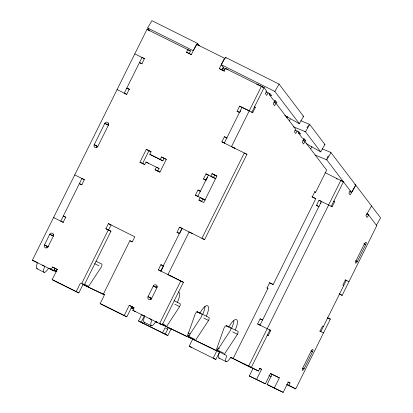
<?xml version="1.0" encoding="UTF-8"?>
<svg xmlns="http://www.w3.org/2000/svg" width="413" height="413" viewBox="0 0 413 413"><rect width="100%" height="100%" fill="white"/><g stroke="black" fill="none" stroke-linecap="round" stroke-linejoin="round"><path stroke-width="0.62" d="M57.784 269.648L55.12 268.316L53.85 270.876L32.379 260.221L146.987 29.344L149.661 30.624M44.449 244.95L49.746 234.29A2.142 2.008 -64.3 0 1 52.497 233.268A2.142 2.008 -64.3 0 1 53.344 236.081L48.053 246.747A2.142 2.013 -64.4 0 1 45.296 247.769A2.142 2.013 -64.4 0 1 44.449 244.95L48.053 246.747M97.814 146.501L108.402 125.17A2.142 2.013 -64.4 0 0 107.556 122.356A2.142 2.013 -64.4 0 0 104.799 123.379L94.216 144.705A2.142 2.008 -64.6 0 0 95.062 147.524A2.142 2.008 -64.6 0 0 97.809 146.501L94.216 144.705L96.885 145.985A2.142 2.013 -64.4 0 0 96.735 147.606M129.667 89.471L129.223 89.254L126.683 94.376L117.085 89.59L117.617 89.843M55.12 268.316L52.451 267.035L51.181 269.596L53.85 270.876M108.552 230.041L111.092 224.92L108.423 223.639L105.883 228.761L110.952 231.234L84.484 284.557A1.43 1.342 -64.4 0 0 82.646 285.238L78.837 292.915L52.167 279.668L57.247 269.431L57.696 269.643M186.516 52.255L187.786 49.694L190.455 50.969L189.185 53.53L186.516 52.255L191.312 54.645L196.459 44.279L199.128 45.559M148.685 163.305L146.016 162.03L144.746 164.591L139.945 162.195L146.3 149.398L151.101 151.741M76.168 291.64L79.977 283.958A1.43 1.342 -64.4 0 1 81.81 283.282L108.283 229.958L110.952 231.234M139.945 162.195L142.614 163.476L148.969 150.678M166.3 159.32L164.167 158.256L162.898 160.817L160.223 159.537L149.826 154.354L151.096 151.793L146.3 149.398M155.143 169.774L156.413 167.219L159.082 168.494L157.812 171.054L155.143 169.774L159.945 172.169L166.294 159.372L161.498 156.981L160.223 159.537M134.044 307.685L131.912 306.622L126.832 316.859L100.163 303.612L103.973 295.93A1.43 1.342 -64.4 0 0 103.41 294.051L129.878 240.733L132.103 241.796M228.053 69.725L225.379 68.444L224.109 71.005L219.313 68.615L224.455 58.248M219.313 68.615L221.982 69.89L223.412 67.009M124.163 315.578L129.243 305.341L131.912 306.622M170.781 275.982L183.413 282.28L162.242 324.943L132.774 310.297L134.044 307.737L129.243 305.341M183.413 282.28L158.349 269.834L160.889 264.712L163.558 265.993M179.381 233.49L176.981 232.292L179.521 227.176L182.195 228.451M205.003 199.969L195.406 195.179L197.946 190.063L200.615 191.338M205.85 180.166L203.449 178.968L205.994 173.852L208.126 174.875M246.943 154.307L244.274 153.032L201.921 238.347L204.59 239.623L246.943 154.307L221.874 141.86L224.414 136.739L227.083 138.019M239.463 112.46L237.062 111.262L239.602 106.141L242.271 107.421M160.745 271.031L181.921 228.374M197.806 196.376L208.389 175.05M224.274 143.053L242.018 107.308L252.777 112.599L255.322 107.483L254.212 106.931M163.274 266.561L161.018 271.109L158.349 269.834M181.911 229.019L179.65 233.572L176.981 232.292M207.532 177.404L206.123 180.249L203.449 178.968M240.015 111.969L240.578 110.834M171.225 328.707L167.838 335.532L138.5 321.004L141.607 314.747M198.932 200.135L200.202 197.574L202.876 198.854L201.606 201.415L198.932 200.135L203.733 202.53L216.861 176.083L212.06 173.687L210.79 176.248L213.464 177.523L214.734 174.962L216.866 176.031M151.039 299.466L151.602 298.331L148.04 296.622L153.337 285.961A2.142 2.013 -64.4 0 1 156.088 284.939A2.142 2.013 -64.4 0 1 156.935 287.753L151.643 298.418A2.142 2.013 -64.4 0 1 148.886 299.44A2.142 2.013 -64.4 0 1 148.04 296.622L151.643 298.418M144.436 315.702L141.169 322.285L167.838 335.532M251.873 112.207L264.067 87.649L256.865 84.056L257.64 85.073M180.744 281.005L159.568 323.663L162.242 324.943M162.5 332.976L165.04 327.855L167.709 329.135M165.169 334.251L168.556 327.426M219.504 352.077L215.834 359.47L189.164 346.223L192.835 338.83M266.86 287.835L267.965 288.388L233.102 358.613L231.228 357.715A2.86 0.986 -63.5 0 0 230 358.407L228.621 360.25A5.715 1.972 -63.5 0 1 225.766 358.882L226.396 356.677A2.86 0.986 -63.5 0 0 226.195 355.304L217.114 350.813A2.845 0.981 -63.5 0 1 217.517 350.1L230.248 330.705A2.86 0.986 -63.5 0 0 230.63 327.715M267.965 288.388L267.077 287.959L269.617 282.843L273.179 284.547L315.8 198.674L312.243 196.97L314.783 191.854L315.671 192.277L326.668 170.125L304.964 141.53L302.75 140.425M267.335 335.134L268.228 335.562L270.768 330.441L257.609 323.947L260.149 318.831L262.286 319.853M318.862 206.588L316.461 205.39L319.001 200.274L321.675 201.549M260.009 325.145L321.402 201.467M320.545 203.826L321.108 202.69M230.898 357.462L248.574 366.274L340.777 180.533L343.446 181.808L331.272 206.34M269.88 330.018L251.243 367.555L230.717 357.317M319.001 200.274L332.16 206.763L334.706 201.647L333.596 201.095M279.364 377.849L272.162 374.261L267.082 384.498L274.284 388.091L279.364 377.849L270.463 373.589L265.378 383.827L249.282 375.975L253.236 368.014M248.574 366.274L258.512 371.034L259.782 368.473L261.563 369.325L256.478 379.568M274.284 388.091L283.184 392.35L288.264 382.113L290.045 382.965L288.775 385.525L286.56 384.42M302.739 368.117L311.206 351.055A2.142 0.738 -63.5 0 1 312.827 349.455A2.142 0.738 -63.5 0 1 312.543 351.695L304.071 368.757A2.142 0.738 -63.5 0 1 302.455 370.358A2.142 0.738 -63.5 0 1 302.739 368.117L304.071 368.757L302.966 368.205M288.775 385.525L295.744 388.86L330.348 319.151L327.679 317.876A2.86 2.684 -64.4 0 0 327.318 317.726M339.305 294.02A2.865 2.69 -64.4 0 0 339.476 294.113L342.145 295.393L376.749 225.684L367.327 213.268M149.914 30.96L147.663 27.991L151.876 20.65L197.476 43.396L199.334 45.843M197.476 43.396L193.258 50.732L147.663 27.991M222.571 68.398L224.971 69.596L221.254 64.696L225.472 57.361L279.064 84.092L303.622 116.445L299.229 123.699A2.881 0.459 29.9 0 1 298.692 123.394L284.774 115.47M268.233 92.662L266.674 95.382L265.363 93.653L266.767 91.206L264.067 87.649M274.686 101.603L276.973 102.739L275.662 101.015L273.261 99.817L269.322 94.634L269.926 93.581M299.404 123.786L274.851 91.433L279.064 84.092M275.141 100.7L273.267 103.962L274.578 105.692L275.982 103.245L273.767 102.14M286.705 118.082L287.598 116.533M289.337 120.875L290.184 119.409M297.283 130.828L295.718 133.549L294.407 131.819L295.816 129.372L275.982 103.245M303.127 139.542L305.987 140.967L304.67 139.238L302.275 138.04L298.336 132.857L298.94 131.809M306.947 127.829L308.351 125.387M304.118 138.985L302.244 142.248L303.555 143.977L304.964 141.53M310.788 148.701L311.96 146.661M320.71 151.855L324.928 144.514L309.714 124.468L305.496 131.809L320.71 151.855A2.865 0.444 29.8 0 1 319.998 151.468L306.079 143.538M326.843 158.349L328.252 155.902M331.019 152.536L326.802 159.877L351.54 192.468L355.753 185.127L330.844 152.454A2.87 0.475 30.1 0 0 330.333 152.211L322.171 148.856M350.276 190.806L348.871 193.253L350.183 194.982L355.805 185.194L354.7 184.642M371.54 205.927L365.918 215.715L367.229 217.439L368.639 214.992L366.424 213.888M376.403 225.224L380.621 217.883L355.805 185.194M82.615 284.304L88.212 287.097A2.86 0.986 -63.5 0 1 88.614 286.379L101.345 266.984A2.86 0.986 -63.5 0 0 101.727 264L95.94 261.228M174.183 300.772L180.006 303.622A2.855 0.986 -63.5 0 1 179.624 306.611L166.893 326.007A2.86 0.986 -63.5 0 0 166.491 326.719L161.695 324.329M224.316 354.406A2.845 0.981 -63.5 0 1 224.718 353.693L237.449 334.293A2.86 0.986 -63.5 0 0 237.826 331.309L235.157 330.028A10 3.454 -63.5 0 0 236.489 319.579A10 3.454 -63.5 0 0 228.926 327.05L226.076 325.733A2.86 0.986 -63.5 0 0 224.099 327.901L216.381 349.697A2.886 0.996 -63.5 0 1 216.051 350.451L188.204 336.972A2.85 0.981 -63.5 0 1 188.607 336.259L201.338 316.859A2.855 0.986 -63.5 0 0 201.714 313.875M197.089 311.66L208.916 317.468A2.855 0.986 -63.5 0 1 208.534 320.452L195.803 339.847A2.85 0.981 -63.5 0 0 195.406 340.565M300.865 120.787L309.053 124.163M293.194 126.703L304.835 131.499M315.083 155.014L326.141 159.573M206.247 316.188A10 3.454 -63.5 0 0 207.579 305.739A10 3.454 -63.5 0 0 200.016 313.204L197.161 311.892A2.86 0.986 -63.5 0 0 195.184 314.061L187.466 335.857A2.886 0.996 -63.5 0 1 187.141 336.605L166.491 326.719M254.429 107.055L255.322 107.483M144.555 58.682L142.01 57.464L124.282 93.178L126.827 94.396M142.139 63.86L139.47 62.585L141.871 63.778L144.411 58.661L134.814 53.871M237.062 111.262L239.731 112.543M129.496 89.337L126.822 88.062L129.223 89.254M221.874 141.86L224.543 143.135M333.812 201.219L334.706 201.647M316.461 205.39L319.13 206.67M364.416 243.871L365.753 244.506L363.951 243.613M212.06 173.687L214.734 174.962M161.498 156.981L164.167 158.256M149.826 154.354L162.898 160.817M195.406 195.179L198.075 196.459M348.954 281.676L345.392 279.973L342.852 285.094L343.74 285.517M339.285 293.875L341.51 294.944A2.865 2.69 -64.4 0 0 342.145 295.393M84.474 179.712L81.929 178.493L60.757 221.151L63.426 222.431M192.68 233.665L189.123 231.961L167.946 274.619L171.509 276.323M82.058 184.89L79.389 183.615L81.789 184.812L84.329 179.691L74.732 174.905M327.385 317.85L329.166 318.702M323.41 326.471L322.522 326.043L319.982 331.164L323.539 332.868M65.966 217.31L63.297 216.035L65.698 217.233L63.158 222.349L53.556 217.563L54.093 217.816M257.609 323.947L260.278 325.227M311.206 351.055L312.543 351.695L311.195 351.019M156.894 287.665L153.337 285.961L156.935 287.753M226.365 325.749L235.157 330.028M45.115 245.27L48.336 246.819M270.494 373.46L272.162 374.261M81.81 283.282L84.484 284.557M103.41 294.051L104.52 294.588M32.379 260.221L36.927 262.394A2.86 0.986 -63.5 0 1 37.129 263.768L36.499 265.977A5.715 1.972 -63.5 0 0 37.547 268.744M56.116 271.584L52.678 269.937L56.504 271.857M82.734 284.33L104.499 294.805M132.067 307.948L133.208 308.496M42.25 265.089L44.129 265.987A2.86 0.986 -63.5 0 1 44.119 268.094A5.715 1.972 -63.5 0 0 44.103 272.312L36.907 268.724M49.632 268.626L51.042 269.297L49.839 268.698M88.212 287.097L104.272 294.784M131.778 307.953L133.353 308.707M132.774 310.297L135.443 311.572M142.242 314.964L144.116 315.862A2.86 0.986 -63.5 0 1 144.323 317.236L143.693 319.445A5.715 1.972 -63.5 0 0 144.736 322.212M162.159 324.504L187.141 336.605M188.204 336.972L216.051 350.451M217.114 350.813L218.993 351.716A2.86 0.986 -63.5 0 1 219.195 353.084L218.565 355.294A5.715 1.972 -63.5 0 0 219.608 358.061M149.439 318.557L151.318 319.455A2.86 0.986 -63.5 0 1 151.519 320.829L150.89 323.033A5.715 1.972 -63.5 0 0 153.744 324.401L155.128 322.553A2.86 0.986 -63.5 0 1 156.351 321.866L157.761 322.538M244.042 363.961L250.753 367.178M287.211 384.632L288.548 385.272M52.167 279.668L78.837 292.915M138.5 321.004L143.843 323.56M100.163 303.612L126.832 316.859M189.164 346.223L191.839 347.503M215.834 359.47L213.165 358.195L218.245 347.958L219.313 348.489M249.282 375.975L265.378 383.827M267.082 384.498L283.184 392.35M196.459 44.279L224.842 58.383M221.254 64.696L274.851 91.433M146.987 29.344L190.455 50.969M225.379 68.444L264.046 87.68L261.377 86.405L231.471 146.646L235.033 148.35L233.371 147.524M189.185 53.53L191.317 54.593M221.982 69.89L224.646 71.222M265.843 91.82L270.412 94.102L271.723 95.826L269.322 94.634M294.856 130.043L299.425 132.325L300.736 134.055L298.336 132.857M251.672 112.047L252.777 112.599M239.602 106.141L249.204 110.932M325.077 172.644L343.446 181.808M349.842 191.622L351.54 192.468M224.414 136.739L226.814 137.937M314.567 191.725L315.671 192.277M331.056 206.211L332.16 206.763M311.929 196.743L315.8 198.674M106.977 124.39L108.64 125.222M213.062 177.306L215.829 178.684M108.402 125.17L104.799 123.379L107.473 124.654A2.142 2.013 -64.4 0 1 108.671 123.559M205.994 173.852L215.591 178.638M355.66 260.763L357.281 261.574L365.779 244.455A2.142 0.738 -63.5 0 0 366.063 242.219A2.142 0.738 -63.5 0 0 364.442 243.815L355.944 260.933L357.281 261.574A2.142 0.738 -63.5 0 1 355.686 263.117A2.142 0.738 -63.5 0 1 355.97 260.882M146.016 162.03L159.082 168.494M197.946 190.063L200.346 191.26M142.614 163.476L144.746 164.539M157.812 171.054L159.945 172.118M203.026 198.911L205.24 200.016M345.154 279.833L346.28 280.401L320.87 331.587L319.745 331.025M179.521 227.176L204.59 239.623M269.302 282.611L273.179 284.547M108.423 223.639L134.819 236.809L132.279 241.925L129.878 240.733M105.883 228.761L108.283 229.958M160.889 264.712L163.29 265.91M260.149 318.831L262.549 320.029M269.658 329.889L270.768 330.441M267.118 335.01L268.228 335.562M53.633 236.153L49.746 234.29L52.405 235.56A2.142 2.013 -64.4 0 1 53.618 234.47M226.226 325.702L228.926 327.05M196.867 311.634L200.016 313.204M232.648 331.902L237.449 334.293M94.623 263.633L98.944 265.786M203.738 318.056L208.534 320.452M174.823 304.216L179.624 306.611M287.83 381.86L290.045 382.965M259.349 368.22L261.563 369.325M187.961 332.852L190.248 333.993M52.451 267.035L57.247 269.431M187.796 335.067L189.49 335.914M268.904 375.525L271.165 376.656M287.417 384.704L295.744 388.86M217.517 350.1L223.516 353.094M84.252 284.206L88.614 286.379M188.607 336.259L194.606 339.249M251.31 367.446L258.512 371.034M131.458 307.804L133.74 308.945M131.071 307.664L133.523 308.945M54.248 269.818L56.973 271.181M162.423 323.777L165.696 325.408M159.294 323.131L160.492 323.73M155.83 321.567L157.028 322.166M218.967 358.04L226.169 361.628M144.096 322.186L151.292 325.78M336.249 178.22L337.008 179.216M225.472 57.361L226.092 58.176M326.115 159.547A2.86 0.465 30 0 1 326.786 159.857M324.902 144.478A2.855 0.423 29.8 0 1 324.391 144.209M304.794 131.463A2.86 0.465 30 0 1 305.47 131.773M309.012 124.122A2.86 0.465 30 0 1 309.688 124.432M303.643 116.471A2.865 0.465 29.9 0 1 302.91 116.079M101.835 293.018A2.855 0.986 -63.5 0 1 101.665 293.39M49.162 268.398A2.86 0.986 -63.5 0 0 47.474 269.704A5.715 1.972 -63.5 0 1 44.103 272.312M329.61 318.919A2.86 2.684 -64.4 0 1 330.348 319.151M46.974 247.852A2.142 2.013 -64.5 0 1 47.118 246.231M150.564 299.523A2.142 2.013 -64.4 0 1 150.714 297.902M156.006 287.236A2.142 2.013 -64.4 0 1 157.208 286.142M208.942 346.672A2.886 0.996 -63.5 0 1 208.854 346.858M233.856 320.731A10 3.454 -63.5 0 1 231.559 328.237M178.669 291.898A10 3.454 -63.5 0 1 177.337 302.347M204.956 306.219A10 3.454 -63.5 0 1 202.649 314.391"/></g></svg>
